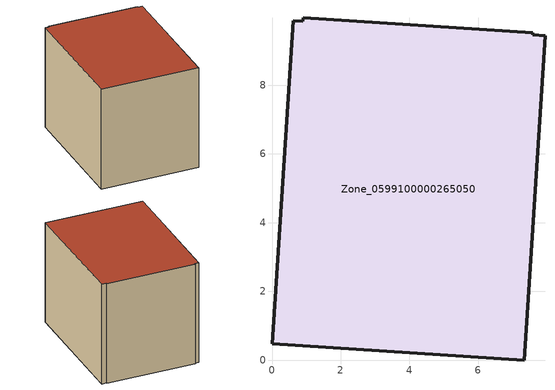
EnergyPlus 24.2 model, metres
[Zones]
Zone_0599100000265050
 floor ground (C_G): 7.59,9.53 7.59,9.47 7.95,9.45 7.34,0 0,0.47 0.62,9.88 0.9,9.87 0.91,9.96 z0
 wall outside (C_F): 0,0.47 7.34,0 7.95,9.45 7.59,9.47 7.59,9.53 0.91,9.96 0.9,9.87 0.62,9.88 0,0.47 z0:7.89
 roof outside (C_R): 7.59,9.47 7.59,9.53 0.91,9.96 0.9,9.87 0.62,9.88 0,0.47 7.34,0 7.95,9.45 z7.89
[BUILDING]
Pand.0599100000265050: North Axis=0; Terrain=City; Loads Convergence Tolerance Value=0.04; Temperature Convergence Tolerance Value=0.4; Solar Distribution=FullExterior; Maximum Number of Warmup Days=25; Minimum Number of Warmup Days=1
[Site:Location]
Rotterdam.The.Hague.AP_ZH_NLD Design_Conditions: Latitude=51.96; Longitude=4.45; Time Zone=1; Elevation=-4.5
[SITE:GROUNDTEMPERATURE:BUILDINGSURFACE]
18, 18, 18, 18, 18, 18, 18, 18, 18, 18, 18, 18
[MATERIAL] Thermal Absorptance=0.9; Solar Absorptance=0.7; Visible Absorptance=0.7
Name | Roughness | Thickness | Conductivity | Density | Specific Heat
G.TI.1946-1964 | MediumSmooth | 0.15 | 1 | 540 | 1210
F.TI.1946-1964 | Rough | 0.3 | 0.857143 | 1920 | 840
R.TI.1946-1964 | MediumRough | 0.2 | 0.277778 | 1500 | 1000
[CONSTRUCTION]
C_G: G.TI.1946-1964
C_F: F.TI.1946-1964
C_R: R.TI.1946-1964
[ZONE]
Zone_0599100000265050: Type=1; Multiplier=1; Ceiling Height=Autocalculate; Volume=Autocalculate; Floor Area=autocalculate; Part of Total Floor Area=Yes
[ZONEINFILTRATION:DESIGNFLOWRATE]
Infil_Zone_0599100000265050: Zone or ZoneList or Space or SpaceList=Zone_0599100000265050; Schedule=AlwaysOn; Design Flow Rate Calculation Method=Flow/Area; Flow Rate per Floor Area=0.003; Constant Term Coefficient=1; Temperature Term Coefficient=0; Velocity Term Coefficient=0; Velocity Squared Term Coefficient=0
[HVACTEMPLATE:ZONE:IDEALLOADSAIRSYSTEM]
Zone_0599100000265050: Maximum Heating Supply Air Temperature=50; Minimum Cooling Supply Air Temperature=13; Maximum Heating Supply Air Humidity Ratio=0.0156; Minimum Cooling Supply Air Humidity Ratio=0.0077; Heating Limit=NoLimit; Cooling Limit=NoLimit; Dehumidification Control Type=ConstantSensibleHeatRatio; Cooling Sensible Heat Ratio=0.7; Dehumidification Setpoint=60; Humidification Control Type=None; Humidification Setpoint=30; Outdoor Air Method=None; Outdoor Air Flow Rate per Person=0.00944; Outdoor Air Flow Rate per Zone Floor Area=0; Outdoor Air Flow Rate per Zone=0; Demand Controlled Ventilation Type=None; Outdoor Air Economizer Type=NoEconomizer; Heat Recovery Type=None; Sensible Heat Recovery Effectiveness=0.7; Latent Heat Recovery Effectiveness=0.65
[ZONECONTROL:THERMOSTAT]
ThermostatControl_Zone_0599100000265050: Zone or ZoneList=Zone_0599100000265050; Control Type Schedule=DualSetpointControlType; Control 1=Thermostat_Zone_0599100000265050; Temperature Difference Between Cutout And Setpoint=0
[THERMOSTATSETPOINT:DUALSETPOINT]
Thermostat_Zone_0599100000265050: Heating Setpoint Temperature Schedule=HeatingSetpoint_Zone_0599100000265050; Cooling Setpoint Temperature Schedule=CoolingSetpoint_Zone_0599100000265050
[SCHEDULE:COMPACT]
HeatingSetpoint_Zone_0599100000265050: Through: 12/31, For: AllDays, Until: 24:00, 21
CoolingSetpoint_Zone_0599100000265050: Through: 12/31, For: AllDays, Until: 24:00, 24
DualSetpointControlType: Through: 12/31, For: AllDays, Until: 24:00, 4
AlwaysOn: Through: 12/31, For: AllDays, Until: 24:00, 1
